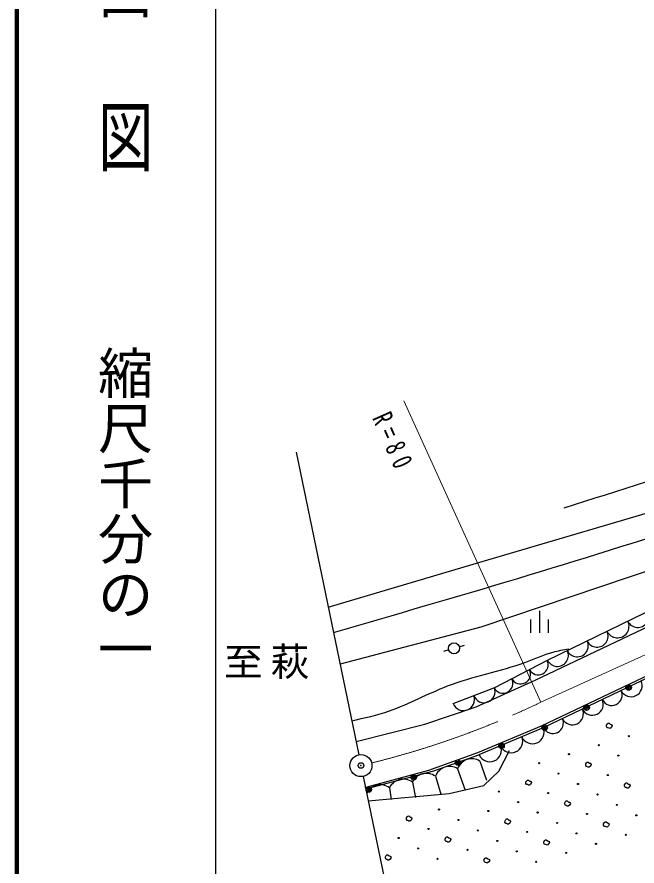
# Model space of a CAD drawing. Units: millimetres, scale not verified. Extents: x 40000 to 680000, y 20000 to 380000.
# Drawn here: x 40000 to 96189, y 243831 to 320762 of the extents above; entities that cross this region are included whole.
import ezdxf
from ezdxf.enums import TextEntityAlignment as Align

# ---------------------------------------------------------------- set-up
doc = ezdxf.new("R2010")
doc.units = ezdxf.units.MM
doc.header["$LTSCALE"] = 1000
doc.header["$PDMODE"] = 32
doc.header["$PDSIZE"] = 500
doc.linetypes.add('CHAIN', pattern=[18.5, 12, -1.5, 3.5, -1.5])
for name, color, linetype, lineweight in [('M-BGD', 7, 'Continuous', 25), ('M-BMK', 2, 'CHAIN', 13), ('M-BMK-SRVR', 3, 'Continuous', 25), ('M-STR-HTXT', 7, 'Continuous', 13), ('M-TTL', 2, 'Continuous', 140), ('M-TTL-BAND', 7, 'Continuous', 25)]:
    doc.layers.add(name, color=color, linetype=linetype, lineweight=lineweight)
doc.layers.add('M-BMK-HTXT', color=7, linetype='Continuous')
doc.layers.add('M-OTRS', color=6, linetype='Continuous')
doc.styles.add('@ＭＳ ゴシック', font='')
doc.styles.add('ＭＳ ゴシック', font='')
doc.styles.get('@ＭＳ ゴシック').set_extended_font_data('@MS Gothic')
doc.styles.get('ＭＳ ゴシック').set_extended_font_data('MS Gothic')

msp = doc.modelspace()

# ---------------------------------------------------------------- linework, layer by layer
at = {"layer": 'M-BGD'}
for p, q in [((98959, 267754), (88039, 262465)), ((87340, 266954), (87340, 264954)), ((86540, 266154), (86540, 264954)), ((88140, 266154), (88140, 264954)), ((103452, 264123), (87496, 256488)), ((103684, 264007), (87686, 256363)), ((79122, 263411), (78644, 263266)), ((80079, 263701), (80558, 263845)), ((88039, 262465), (83261, 259990)), ((83261, 259990), (79507, 258540)), ((87496, 256488), (81722, 254086)), ((87686, 256363), (81843, 253906)), ((81722, 254086), (77305, 252499)), ((81938, 253340), (82538, 251600)), ((77305, 252499), (71815, 250998)), ((79928, 252650), (80618, 250700)), ((77918, 251960), (78398, 250340)), ((71815, 250998), (71525, 250919)), ((73757, 250920), (73897, 249860)), ((75838, 251440), (76118, 250040))]:
    msp.add_line(p, q, dxfattribs=at)
for points in [[(68209, 267286), (82169, 271410), (99198, 276445), (115931, 282812), (130887, 288291), (146139, 294511), (162576, 301174), (178273, 306801), (192340, 311836), (209814, 316575), (227509, 320277), (244834, 323386), (264529, 325608), (279781, 326200), (299105, 326200), (315097, 325163), (330497, 323090), (343380, 320277), (356708, 317463), (366185, 314354)], [(424658, 290513), (400966, 298361), (366759, 308134), (344658, 314502), (324371, 317907), (306602, 319832), (289425, 320721), (273284, 320721), (253997, 319240), (234894, 316279), (217569, 313169), (206019, 310207), (186583, 303692), (171479, 299101), (151489, 291401), (125130, 280147), (103640, 272743), (82021, 265487), (69278, 262110)], [(70724, 255104), (76972, 256676), (81619, 258250), (86957, 260670), (103417, 268505), (109062, 271039), (114938, 273152), (120814, 274841), (126881, 276454), (132441, 277991), (137741, 279642), (144808, 282676), (153632, 286655)], [(71609, 250818), (77778, 252451), (81843, 253906)], [(71833, 249735), (79178, 250400), (82298, 251120), (83678, 252440), (84639, 254300)]]:
    msp.add_lwpolyline(points, dxfattribs=at)
for points in [[(93751, 256305), (93656, 256308), (93569, 256355), (93493, 256363), (93430, 256469), (93431, 256605), (93504, 256711), (93569, 256772), (93651, 256776), (93765, 256675), (93853, 256659), (93903, 256633), (93941, 256540), (93858, 256400)], [(91857, 252782), (91762, 252785), (91675, 252831), (91599, 252840), (91536, 252946), (91537, 253082), (91610, 253188), (91675, 253249), (91757, 253253), (91871, 253151), (91959, 253136), (92009, 253109), (92047, 253017), (91964, 252877)], [(86440, 251153), (86345, 251155), (86258, 251202), (86182, 251211), (86119, 251317), (86120, 251453), (86192, 251558), (86258, 251620), (86340, 251624), (86454, 251522), (86542, 251507), (86592, 251480), (86630, 251387), (86547, 251247)], [(95380, 250888), (95285, 250891), (95198, 250937), (95123, 250946), (95059, 251052), (95060, 251188), (95133, 251294), (95198, 251355), (95280, 251359), (95394, 251258), (95482, 251242), (95532, 251215), (95571, 251123), (95487, 250983)], [(89963, 249259), (89868, 249261), (89781, 249308), (89705, 249317), (89642, 249423), (89643, 249559), (89716, 249665), (89781, 249726), (89863, 249730), (89977, 249628), (90065, 249613), (90115, 249586), (90154, 249493), (90070, 249353)], [(75606, 247894), (75511, 247897), (75424, 247944), (75348, 247952), (75285, 248059), (75285, 248195), (75358, 248300), (75423, 248361), (75506, 248365), (75620, 248264), (75708, 248249), (75758, 248222), (75796, 248129), (75713, 247989)], [(84546, 247629), (84451, 247632), (84364, 247679), (84288, 247688), (84225, 247794), (84226, 247930), (84298, 248035), (84364, 248097), (84446, 248101), (84560, 247999), (84648, 247984), (84698, 247957), (84736, 247864), (84653, 247724)], [(93486, 247365), (93391, 247367), (93304, 247414), (93229, 247423), (93165, 247529), (93166, 247665), (93239, 247771), (93304, 247832), (93386, 247836), (93500, 247734), (93588, 247719), (93638, 247692), (93677, 247599), (93593, 247459)], [(79129, 246000), (79034, 246003), (78947, 246050), (78871, 246058), (78808, 246165), (78809, 246301), (78881, 246406), (78946, 246467), (79029, 246471), (79143, 246370), (79231, 246355), (79281, 246328), (79319, 246235), (79236, 246095)], [(88069, 245735), (87974, 245738), (87887, 245785), (87811, 245794), (87748, 245900), (87749, 246036), (87822, 246141), (87887, 246203), (87969, 246207), (88083, 246105), (88171, 246090), (88221, 246063), (88260, 245970), (88176, 245830)], [(73712, 244371), (73617, 244374), (73530, 244421), (73454, 244429), (73391, 244535), (73391, 244671), (73464, 244777), (73529, 244838), (73612, 244842), (73726, 244741), (73814, 244725), (73864, 244699), (73902, 244606), (73819, 244466)], [(82652, 244106), (82557, 244109), (82470, 244156), (82394, 244164), (82331, 244271), (82332, 244407), (82405, 244512), (82470, 244573), (82552, 244577), (82666, 244476), (82754, 244461), (82804, 244434), (82842, 244341), (82759, 244201)]]:
    msp.add_lwpolyline(points, close=True, dxfattribs=at)
for centre, radius in [((79601, 263556), 500), ((95425, 260005), 250), ((95425, 260005), 150), ((95425, 260005), 50), ((91620, 258184), 250), ((91620, 258184), 150), ((91620, 258184), 50), ((87815, 256363), 250), ((87815, 256363), 150), ((87815, 256363), 50), ((95441, 255597), 50), ((83913, 254727), 250), ((83913, 254727), 150), ((83913, 254727), 50), ((92732, 254783), 50), ((90023, 253968), 50), ((94494, 253836), 50), ((79972, 253192), 250), ((79972, 253192), 150), ((79972, 253192), 50), ((87315, 253154), 50), ((75949, 251869), 250), ((75949, 251869), 150), ((75949, 251869), 50), ((89076, 252207), 50), ((93547, 252074), 50), ((71881, 250757), 250), ((71881, 250757), 150), ((71881, 250757), 50), ((90838, 251260), 50), ((83659, 250577), 50), ((88129, 250445), 50), ((92600, 250313), 50), ((85421, 249630), 50), ((94361, 249366), 50), ((78242, 248948), 50), ((82712, 248816), 50), ((87182, 248683), 50), ((91653, 248551), 50), ((80004, 248001), 50), ((88944, 247736), 50), ((96123, 248419), 50), ((77295, 247187), 50), ((81765, 247054), 50), ((86235, 246922), 50), ((74587, 246372), 50), ((90706, 246789), 50), ((95176, 246657), 50), ((76348, 245425), 50), ((83527, 246107), 50), ((92467, 245842), 50), ((80818, 245293), 50), ((85289, 245160), 50), ((89759, 245028), 50), ((78110, 244478), 50), ((87050, 244213), 50)]:
    msp.add_circle(centre, radius, dxfattribs=at)
for centre, radius, start, end in [((96259, 266446), 1000, 205.84439, 25.84439), ((94414, 265553), 1050, 205.84439, 25.84439), ((92569, 264659), 1000, 205.84439, 25.84439), ((90769, 263787), 1000, 205.84439, 25.84439), ((88969, 262915), 1000, 205.84439, 25.84439), ((87239, 262051), 900, 207.3777, 27.3777), ((85641, 261223), 900, 207.3777, 27.3777), ((84043, 260395), 900, 207.3777, 27.3777), ((95654, 260170), 1000, 205.5392, 25.5392), ((80463, 258909), 1000, 201.12472, 21.12472), ((82328, 259630), 1000, 201.12472, 21.12472), ((93895, 259329), 950, 205.5392, 25.5392), ((92135, 258489), 1000, 205.5392, 25.5392), ((90331, 257626), 1000, 205.5392, 25.5392), ((88571, 256786), 950, 205.5392, 25.5392), ((86718, 255956), 1050, 202.80971, 22.80971), ((84782, 255142), 1050, 202.80971, 22.80971), ((82846, 254328), 1050, 202.80971, 22.80971), ((81219, 252163), 1379, 58.55167, 159.34134), ((79208, 251473), 1379, 58.55167, 159.34134), ((75016, 250307), 1399, 54.03073, 154.04175), ((77096, 250827), 1399, 54.03073, 154.04175), ((72935, 249787), 1399, 54.03073, 154.04175)]:
    msp.add_arc(centre, radius, start, end, dxfattribs=at)
for points, knots in [([(68682, 264994), (79821, 268226), (90960, 271457), (101962, 275112), (110882, 278076), (119712, 281319), (128468, 284738), (138390, 288611), (148217, 292712), (158084, 296732), (165339, 299673), (172626, 302528), (180000, 305173), (192037, 309480), (204323, 313121), (216794, 315982), (225841, 318021), (234983, 319606), (244188, 320869), (259531, 322905), (275006, 324011), (290463, 323683), (305853, 323259), (321179, 321411), (336368, 318796), (347631, 316845), (358817, 314551), (369759, 311392), (379076, 308662), (388216, 305360), (397450, 302359), (408218, 298882), (419141, 295949), (429953, 292586), (437878, 290121), (445742, 287424), (453794, 285478), (459126, 284189), (464540, 283228), (469954, 282268)], [0, 0, 0, 0, 1, 1, 1, 2, 2, 2, 3, 3, 3, 4, 4, 4, 5, 5, 5, 6, 6, 6, 7, 7, 7, 8, 8, 8, 9, 9, 9, 10, 10, 10, 11, 11, 11, 12, 12, 12, 13, 13, 13, 13]), ([(89573, 276297), (94579, 277868), (99585, 279439), (104529, 281184), (111320, 283581), (117994, 286306), (124668, 289032)], [0, 0, 0, 0, 1, 1, 1, 2, 2, 2, 2]), ([(70307, 256991), (71476, 257246), (72645, 257502), (73768, 257889), (75566, 258510), (77248, 259471), (79027, 260152), (81330, 261035), (83796, 261449), (86115, 262316), (86936, 262622), (87737, 262985), (88578, 263214), (89047, 263342), (89528, 263428), (90009, 263514)], [0, 0, 0, 0, 1, 1, 1, 2, 2, 2, 3, 3, 3, 4, 4, 4, 5, 5, 5, 5])]:
    msp.add_open_spline(points, degree=3, knots=knots, dxfattribs=at)
at = {"layer": 'M-BMK'}
msp.add_line((87468, 258666), (104096, 266217), dxfattribs=at)
msp.add_arc((52935, 330829), 80000, 283.89333, 295.57315, dxfattribs=at)
at = {"layer": 'M-BMK-SRVR'}
for p, q in [((65312, 281319), (70970, 253915)), ((71374, 251956), (76067, 229224))]:
    msp.add_line(p, q, dxfattribs=at)
msp.add_circle((71172, 252935), 1000, dxfattribs=at)
at = {"layer": 'M-OTRS'}
msp.add_point((71172, 252935), dxfattribs=at)
at = {"layer": 'M-STR-HTXT'}
msp.add_line((87468, 258666), (75063, 285981), dxfattribs=at)
at = {"layer": 'M-TTL'}
msp.add_line((40000, 380000), (40000, 20000), dxfattribs=at)
at = {"layer": 'M-TTL-BAND'}
msp.add_line((58000, 370000), (58000, 20000), dxfattribs=at)

# ---------------------------------------------------------------- texts
at = {"layer": 'M-BMK-HTXT', "insert": (58761, 260773), "char_height": 2566, "attachment_point": 7, "style": 'ＭＳ ゴシック'}
msp.add_mtext('\\T1.21;至萩', dxfattribs=at)
at = {"layer": 'M-STR-HTXT', "insert": (72140, 284422), "char_height": 1833, "attachment_point": 7, "rotation": 293.8, "style": 'ＭＳ ゴシック'}
msp.add_mtext('\\T1.65;\\W0.7;R=80', dxfattribs=at)
at = {"layer": 'M-TTL-BAND', "style": '@ＭＳ ゴシック', "width": 1.4}
msp.add_text('平  面  図', height=3666, rotation=270, dxfattribs=at).set_placement((49777, 306475), align=Align.MIDDLE_RIGHT)
at = {"layer": 'M-TTL-BAND', "style": '@ＭＳ ゴシック'}
msp.add_text('縮尺千分の一', height=3666, rotation=270, dxfattribs=at).set_placement((49777, 261030), align=Align.MIDDLE_RIGHT)

doc.saveas('drawing.dxf')
